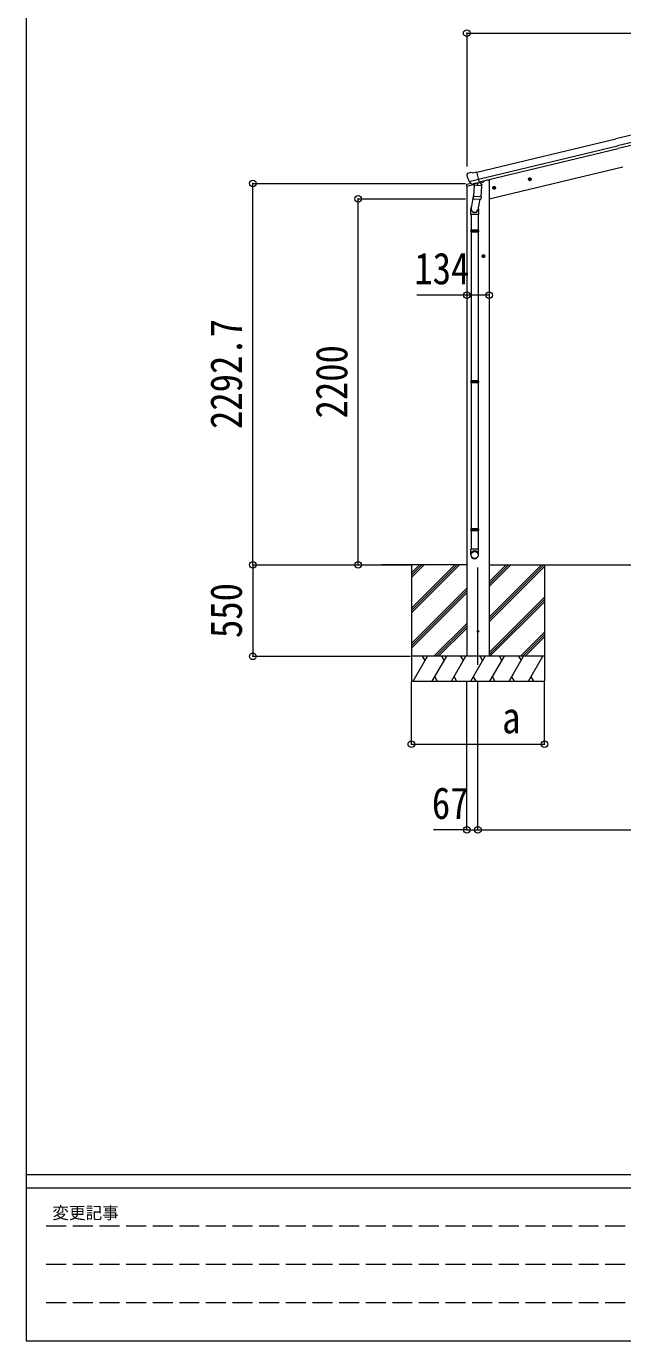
# Model space of a CAD drawing. Units: millimetres at full size, sheet at 1:40. Extents: x -11181 to 11305, y -7804 to 7716.
# Drawn here: x -11181 to -7596, y -7804 to 98 of the extents above; entities that cross this region are included whole.
import ezdxf
from ezdxf.enums import TextEntityAlignment as Align

# ---------------------------------------------------------------- set-up
doc = ezdxf.new("R2010")
doc.units = ezdxf.units.MM
doc.header["$LTSCALE"] = 40
doc.header["$PDMODE"] = 32
doc.header["$PDSIZE"] = 40
doc.linetypes.add('DASHED3', pattern=[4, 3, -1])
for name, color, linetype, lineweight in [('0-0_0', 7, 'Continuous', 9), ('0-1_本体', 4, 'Continuous', 9), ('0-2_部品', 7, 'Continuous', 9), ('0-8_PARTS2', 2, 'Continuous', 9), ('0-A_寸法', 6, 'Continuous', 9), ('F-0_240', 7, 'Continuous', 9)]:
    doc.layers.add(name, color=color, linetype=linetype, lineweight=lineweight)
doc.styles.add('ＭＳ ゴシック', font='')
doc.styles.get('ＭＳ ゴシック').set_extended_font_data('MS Gothic')

msp = doc.modelspace()

# ---------------------------------------------------------------- linework, layer by layer
at = {"layer": '0-0_0'}
for p, q in [((-8533.07, -3139.41), (-9045.29, -3139.42)), ((-8866.07, -3139.41), (-8866.07, -3839.41)), ((-8866.07, -3400.14), (-8605.34, -3139.41)), ((-8866.07, -3414.28), (-8591.2, -3139.41)), ((-8866.07, -3428.43), (-8577.06, -3139.41)), ((-8866.07, -3216.3), (-8789.19, -3139.41)), ((-8866.07, -3202.15), (-8803.33, -3139.41)), ((-8866.07, -3188.01), (-8817.47, -3139.41)), ((-8399.07, -3453.64), (-8084.84, -3139.41)), ((-8399.07, -3467.78), (-8070.7, -3139.41)), ((-8399.07, -3269.8), (-8268.69, -3139.41)), ((-8399.07, -3255.65), (-8282.83, -3139.41)), ((-8399.07, -3241.51), (-8296.98, -3139.41)), ((-8399.07, -3139.41), (-3571.46, -3139.41)), ((-8399.07, -3481.93), (-8066.07, -3148.93)), ((-8066.07, -3139.41), (-8066.07, -3839.41)), ((-8866.07, -3612.27), (-8533.07, -3279.28)), ((-8866.07, -3626.42), (-8533.07, -3293.42)), ((-8866.07, -3640.56), (-8533.07, -3307.56)), ((-8399.07, -3665.77), (-8066.07, -3332.78)), ((-8399.07, -3679.91), (-8066.07, -3346.92)), ((-8394.43, -3689.41), (-8066.07, -3361.06)), ((-8731.08, -3689.41), (-8533.07, -3491.41)), ((-8716.94, -3689.41), (-8533.07, -3505.55)), ((-8702.8, -3689.41), (-8533.07, -3519.69)), ((-8210.58, -3689.41), (-8066.07, -3544.91)), ((-8196.44, -3689.41), (-8066.07, -3559.05)), ((-8182.3, -3689.41), (-8066.07, -3573.19)), ((-8066.07, -3689.41), (-8866.07, -3689.41)), ((-8855.79, -3839.41), (-8769.18, -3689.41)), ((-8784.18, -3715.4), (-8799.18, -3689.41)), ((-8740.32, -3839.41), (-8653.71, -3689.41)), ((-8668.71, -3715.4), (-8683.72, -3689.41)), ((-8624.85, -3839.41), (-8538.24, -3689.41)), ((-8553.24, -3715.4), (-8568.24, -3689.41)), ((-8399.07, -3689.41), (-8533.07, -3689.41)), ((-8509.38, -3839.41), (-8422.77, -3689.41)), ((-8437.77, -3715.4), (-8452.77, -3689.41)), ((-8393.9, -3839.41), (-8307.3, -3689.41)), ((-8322.3, -3715.4), (-8337.3, -3689.41)), ((-8278.43, -3839.41), (-8191.83, -3689.41)), ((-8221.83, -3689.41), (-8206.83, -3715.4)), ((-8162.96, -3839.41), (-8076.36, -3689.41)), ((-8866.07, -3839.41), (-8066.07, -3839.41)), ((-8725.32, -3813.44), (-8710.32, -3839.41)), ((-8609.85, -3813.43), (-8594.85, -3839.41)), ((-8494.38, -3813.43), (-8479.38, -3839.41)), ((-8378.91, -3813.44), (-8363.91, -3839.41)), ((-8263.44, -3813.44), (-8248.44, -3839.41)), ((-8147.97, -3813.44), (-8132.97, -3839.41))]:
    msp.add_line(p, q, dxfattribs=at)
at = {"layer": '0-1_本体'}
for p, q in [((-8472.14, -779.14), (-7636.42, -578.52)), ((-8462.06, -821.14), (-7626.35, -620.5)), ((-8458.13, -837.5), (-7622.42, -636.86)), ((-8399.07, -939.53), (-7596.04, -746.74)), ((-8533.07, -862.69), (-8533.07, -3689.41)), ((-8399.07, -826.41), (-8411.95, -826.41)), ((-8399.07, -826.41), (-8399.07, -3689.41))]:
    msp.add_line(p, q, dxfattribs=at)
for radius in [7073, 7029.83, 7013]:
    msp.add_arc((-5985.26, -7456.09), radius, 76.5, 103.5, dxfattribs=at)
at = {"layer": '0-2_部品'}
for p, q in [((-8529.3, -786.49), (-8533.16, -792.79)), ((-8526.2, -784.24), (-8513.02, -781.08)), ((-8498.46, -783.75), (-8511.72, -781.05)), ((-8498.46, -783.75), (-8472.53, -777.53)), ((-8535.54, -863.29), (-8492.61, -852.98)), ((-8535.54, -856.39), (-8535.54, -863.29)), ((-8533.52, -795.07), (-8533.24, -796.22)), ((-8506.31, -847.01), (-8533.24, -853.48)), ((-8519.46, -835.37), (-8461.96, -821.57)), ((-8502.61, -850.28), (-8518.99, -835.79)), ((-8499.9, -850.85), (-8492.38, -849.05)), ((-8499.07, -850.74), (-8497.54, -850.38)), ((-8497.54, -850.38), (-8460.83, -841.57)), ((-8495.7, -850.6), (-8495.75, -851.35)), ((-8494.99, -852.39), (-8469.18, -858.82)), ((-8488.08, -857.73), (-8492.75, -924.57)), ((-8442.39, -860.93), (-8488.08, -857.73)), ((-8486.3, -854.55), (-8486.53, -857.84)), ((-8466.78, -843.39), (-8467.8, -858)), ((-8460.83, -841.57), (-8459.3, -841.2)), ((-8457.75, -839.09), (-8456.8, -839.16)), ((-8456.8, -839.16), (-8443.49, -854.48)), ((-8453.05, -843.48), (-8434.82, -839.1)), ((-8447.06, -927.76), (-8442.39, -860.93)), ((-8443.49, -854.48), (-8443.93, -860.82)), ((-8430.99, -830.99), (-8430.99, -834.24)), ((-8375.54, -874.76), (-8373.41, -867.56)), ((-8373.41, -867.56), (-8366.11, -865.81)), ((-8365.91, -882.73), (-8370.57, -863.28)), ((-8366.11, -865.81), (-8360.94, -871.26)), ((-8144.6, -819.32), (-8164.04, -823.98)), ((-8161.62, -823.4), (-8159.49, -816.21)), ((-8156.45, -828.85), (-8161.62, -823.4)), ((-8159.49, -816.21), (-8152.19, -814.45)), ((-8151.98, -831.37), (-8156.65, -811.93)), ((-8152.19, -814.45), (-8147.02, -819.9)), ((-8491.02, -899.8), (-8506.93, -995.97)), ((-8493.61, -937.04), (-8492.74, -924.57)), ((-8493.21, -938.39), (-8493.22, -938.39)), ((-8447.06, -927.76), (-8492.75, -924.57)), ((-8491.77, -939.17), (-8450.07, -942.09)), ((-8455.5, -941.71), (-8466.23, -1005.3)), ((-8447.07, -927.76), (-8447.96, -940.46)), ((-8358.52, -870.67), (-8377.96, -875.34)), ((-8370.37, -880.2), (-8375.54, -874.76)), ((-8509.08, -1033.13), (-8509.08, -998.78)), ((-8463.08, -998.48), (-8463.08, -1033.13)), ((-8463.08, -1033.13), (-8509.08, -1033.13)), ((-8507.08, -1033.13), (-8507.08, -1127.13)), ((-8465.08, -1033.13), (-8465.08, -1127.13)), ((-8509.08, -1129.13), (-8508.08, -1127.13)), ((-8463.08, -1129.13), (-8509.08, -1129.13)), ((-8463.08, -1137.13), (-8509.08, -1137.13)), ((-8464.08, -1127.13), (-8508.08, -1127.13)), ((-8464.08, -1139.13), (-8508.08, -1139.13)), ((-8507.08, -1139.13), (-8507.08, -2033.47)), ((-8465.08, -1139.13), (-8465.08, -2033.47)), ((-8463.08, -1129.13), (-8464.08, -1127.13)), ((-8463.08, -1137.13), (-8464.08, -1139.13)), ((-8463.08, -1129.13), (-8463.08, -1137.13)), ((-8422.87, -1282.92), (-8442.87, -1282.92)), ((-8440.38, -1282.92), (-8436.63, -1276.42)), ((-8436.63, -1289.42), (-8440.38, -1282.92)), ((-8436.63, -1276.42), (-8429.12, -1276.42)), ((-8432.87, -1292.92), (-8432.87, -1272.92)), ((-8429.12, -1276.42), (-8425.37, -1282.92)), ((-8509.08, -2035.47), (-8508.08, -2033.47)), ((-8463.08, -2035.47), (-8509.08, -2035.47)), ((-8463.08, -2043.47), (-8509.08, -2043.47)), ((-8464.08, -2033.47), (-8508.08, -2033.47)), ((-8464.08, -2045.47), (-8508.08, -2045.47)), ((-8507.08, -2045.47), (-8507.08, -2923.51)), ((-8465.08, -2045.47), (-8465.08, -2923.51)), ((-8463.08, -2035.47), (-8464.08, -2033.47)), ((-8463.08, -2043.47), (-8464.08, -2045.47)), ((-8463.08, -2035.47), (-8463.08, -2043.47)), ((-8509.08, -2925.51), (-8508.08, -2923.51)), ((-8464.08, -2923.51), (-8508.08, -2923.51)), ((-8463.08, -2925.51), (-8464.08, -2923.51)), ((-8463.08, -2925.51), (-8509.08, -2925.51)), ((-8463.08, -2933.51), (-8509.08, -2933.51)), ((-8464.08, -2935.51), (-8508.08, -2935.51)), ((-8507.08, -2935.51), (-8507.08, -3045.51)), ((-8465.08, -2935.51), (-8465.08, -3045.51)), ((-8463.08, -2933.51), (-8464.08, -2935.51)), ((-8463.08, -2925.51), (-8463.08, -2933.51)), ((-8509.08, -3079.65), (-8509.08, -3045.51)), ((-8463.08, -3045.51), (-8509.08, -3045.51)), ((-8463.08, -3079.65), (-8463.08, -3045.51))]:
    msp.add_line(p, q, dxfattribs=at)
for points in [[(-8467.1, -842.98), (-8457.38, -840.64), (-8472.53, -777.53)], [(-8519.73, -834.8), (-8519.15, -835.64), (-8518.99, -835.79)], [(-8467.1, -842.98), (-8467.34, -843.13), (-8492.1, -849.07), (-8492.38, -849.05)], [(-8147.02, -819.9), (-8149.15, -827.09), (-8156.45, -828.85)], [(-8360.94, -871.26), (-8363.07, -878.45), (-8370.37, -880.2)], [(-8509.08, -1129.13), (-8509.08, -1137.13), (-8508.08, -1139.13)], [(-8425.37, -1282.92), (-8429.12, -1289.42), (-8436.63, -1289.42)], [(-8509.08, -2035.47), (-8509.08, -2043.47), (-8508.08, -2045.47)], [(-8509.08, -2925.51), (-8509.08, -2933.51), (-8508.08, -2935.51)]]:
    msp.add_lwpolyline(points, dxfattribs=at)
for centre, radius in [((-8368.24, -873.01), 8.5), ((-8368.24, -873.01), 7.7), ((-8368.24, -873.01), 6.5), ((-8154.32, -821.65), 8.5), ((-8154.32, -821.65), 7.7), ((-8154.32, -821.65), 6.5), ((-8432.87, -1282.92), 8.5), ((-8432.87, -1282.92), 7.7), ((-8432.87, -1282.92), 6.5)]:
    msp.add_circle(centre, radius, dxfattribs=at)
at = {"layer": '0-2_部品', "color": 4}
msp.add_circle((-8466.07, -3539.41), 5, dxfattribs=at)
at = {"layer": '0-2_部品'}
for centre, radius, start, end in [((-8525.04, -789.1), 5, 103.5, 148.5), ((-8512.32, -783.99), 3, 78.5, 103.5), ((-8532.54, -856.39), 3, 103.5, 180), ((-8336.44, -748.97), 202.4, 193.5, 205.09125), ((-8499.18, -850.26), 0.5, 248.23754, 283.5), ((-8496.2, -850.57), 0.5, 356, 103.5), ((-8494.75, -851.42), 1, 176, 256), ((-8468.83, -857.85), 1.03, 250.03897, 351.96569), ((-8466.18, -843.47), 0.604, 100.59842, 172.20595), ((-8459.42, -840.71), 0.5, 283.5, 318.76246), ((-8435.99, -834.24), 5, 283.5, 0), ((-8491.67, -937.21), 1.95, 175.04017, 217.47766), ((-8491.63, -937.18), 2, 217.40962, 266), ((-8449.93, -940.09), 2, 266, 349.46843), ((-8479.08, -998.78), 30, 177.45142, 180)]:
    msp.add_arc(centre, radius, start, end, dxfattribs=at)
for centre, major_axis, ratio, start_param, end_param in [((-8530.6, -794.35), (-1.57, -2.57), 0.99628, 4.712389, 5.4996506), ((-8500.62, -848.03), (-0.73, -2.92), 0.997631, 5.8041905, 6.6006116), ((-8500.57, -847.8), (2.63, 3.16), 0.650902, 4.0958226, 4.1686332), ((-8500.6, -847.93), (-0.73, -2.92), 0.997631, 0.3902369, 0.4789948), ((-8486.08, -998.48), (23, 0), 0.996195, 2.5560258, 6.5663028), ((-8486.08, -998.48), (21, 0), 0.996195, 2.9349147, 5.9512394), ((-8486.08, -3077.91), (-23, 0), 0.996195, 3.1415927, 6.2831853), ((-8486.08, -3079.65), (-23, 0), 0.996195, 3.1415927, 6.2831853), ((-8486.08, -3079.65), (0, -23.43), 0.981806, 4.712389, 7.8539816)]:
    msp.add_ellipse(centre, major_axis=major_axis, ratio=ratio, start_param=start_param, end_param=end_param, dxfattribs=at)
msp.add_ellipse((-8486.08, -3079.65), major_axis=(21, 0), ratio=0.996195, dxfattribs=at)
at = {"layer": '0-8_PARTS2', "color": 6}
msp.add_line((-8533.57, 56.99), (-3436.56, 56.99), dxfattribs=at)
at = {"layer": '0-8_PARTS2'}
msp.add_line((-8466.07, -3740.35), (-8466.07, -3156.4), dxfattribs=at)
at = {"layer": '0-A_寸法'}
for p, q in [((-8533.57, 56.99), (-8533.57, -745.35)), ((-9819.36, -846.71), (-8540.52, -846.71)), ((-9819.36, -3139.42), (-9819.36, -846.71)), ((-9185.65, -939.43), (-8540.52, -939.43)), ((-9185.65, -3139.42), (-9185.65, -939.43)), ((-8533.07, -1518.17), (-8833.07, -1518.17)), ((-8399.07, -1518.17), (-8533.07, -1518.17)), ((-9819.36, -3139.42), (-9819.36, -3689.41)), ((-9819.36, -3139.42), (-8873.08, -3139.42)), ((-9819.36, -3139.42), (-8870.33, -3139.42)), ((-9185.65, -3139.42), (-8873.08, -3139.42)), ((-9819.36, -3689.41), (-8871.37, -3689.41)), ((-8866.07, -4217.32), (-8866.07, -3842.91)), ((-8533.07, -4732.3), (-8533.07, -3842.91)), ((-8466.07, -4732.3), (-8466.07, -3842.91)), ((-8066.07, -4217.32), (-8066.07, -3842.91)), ((-8866.07, -4217.32), (-8066.07, -4217.32)), ((-8533.07, -4732.3), (-8733.07, -4732.3)), ((-8533.07, -4732.3), (-8466.07, -4732.3)), ((-8466.07, -4732.3), (-3504.06, -4732.3))]:
    msp.add_line(p, q, dxfattribs=at)
for p in [(-8533.57, 56.99), (-9819.36, -846.71), (-9185.65, -939.43), (-8533.07, -1518.17), (-8399.07, -1518.17), (-9819.36, -3139.42), (-9185.65, -3139.42), (-9819.36, -3689.41), (-8866.07, -4217.32), (-8066.07, -4217.32), (-8533.07, -4732.3), (-8466.07, -4732.3)]:
    msp.add_point(p, dxfattribs=at)
at = {"layer": 'F-0_240', "color": 5}
for p, q in [((-11180.61, 7716.46), (-11180.61, -7803.54)), ((-11180.61, -6803.54), (10739.39, -6803.54)), ((-11180.61, -6883.54), (7183.72, -6883.54)), ((-11180.61, -7803.54), (10739.39, -7803.54))]:
    msp.add_line(p, q, dxfattribs=at)
at = {"layer": 'F-0_240', "color": 4, "linetype": 'DASHED3'}
for p, q in [((-11060.61, -7113.54), (-4656.28, -7113.54)), ((-11060.61, -7343.54), (-4656.28, -7343.54)), ((-11060.61, -7573.54), (-4656.28, -7573.54))]:
    msp.add_line(p, q, dxfattribs=at)

# ---------------------------------------------------------------- texts
at = {"layer": '0-A_寸法', "color": 7, "style": 'ＭＳ ゴシック', "width": 0.85}
for s, p in [('134', (-8848.07, -1510.17)), ('a', (-8321.07, -4209.32)), ('67', (-8743.07, -4724.3))]:
    msp.add_text(s, height=190.6, dxfattribs=at).set_placement(p, align=Align.BOTTOM_LEFT)
for s, p in [('2292.7', (-9827.36, -2323.07)), ('2200', (-9193.65, -2259.43)), ('550', (-9827.36, -3579.42))]:
    msp.add_text(s, height=190.6, rotation=90, dxfattribs=at).set_placement(p, align=Align.BOTTOM_LEFT)
at = {"layer": 'F-0_240', "style": 'ＭＳ ゴシック'}
msp.add_text('変更記事', height=73.31, dxfattribs=at).set_placement((-11024.31, -7093.54), align=Align.BOTTOM_LEFT)

doc.saveas('drawing.dxf')
